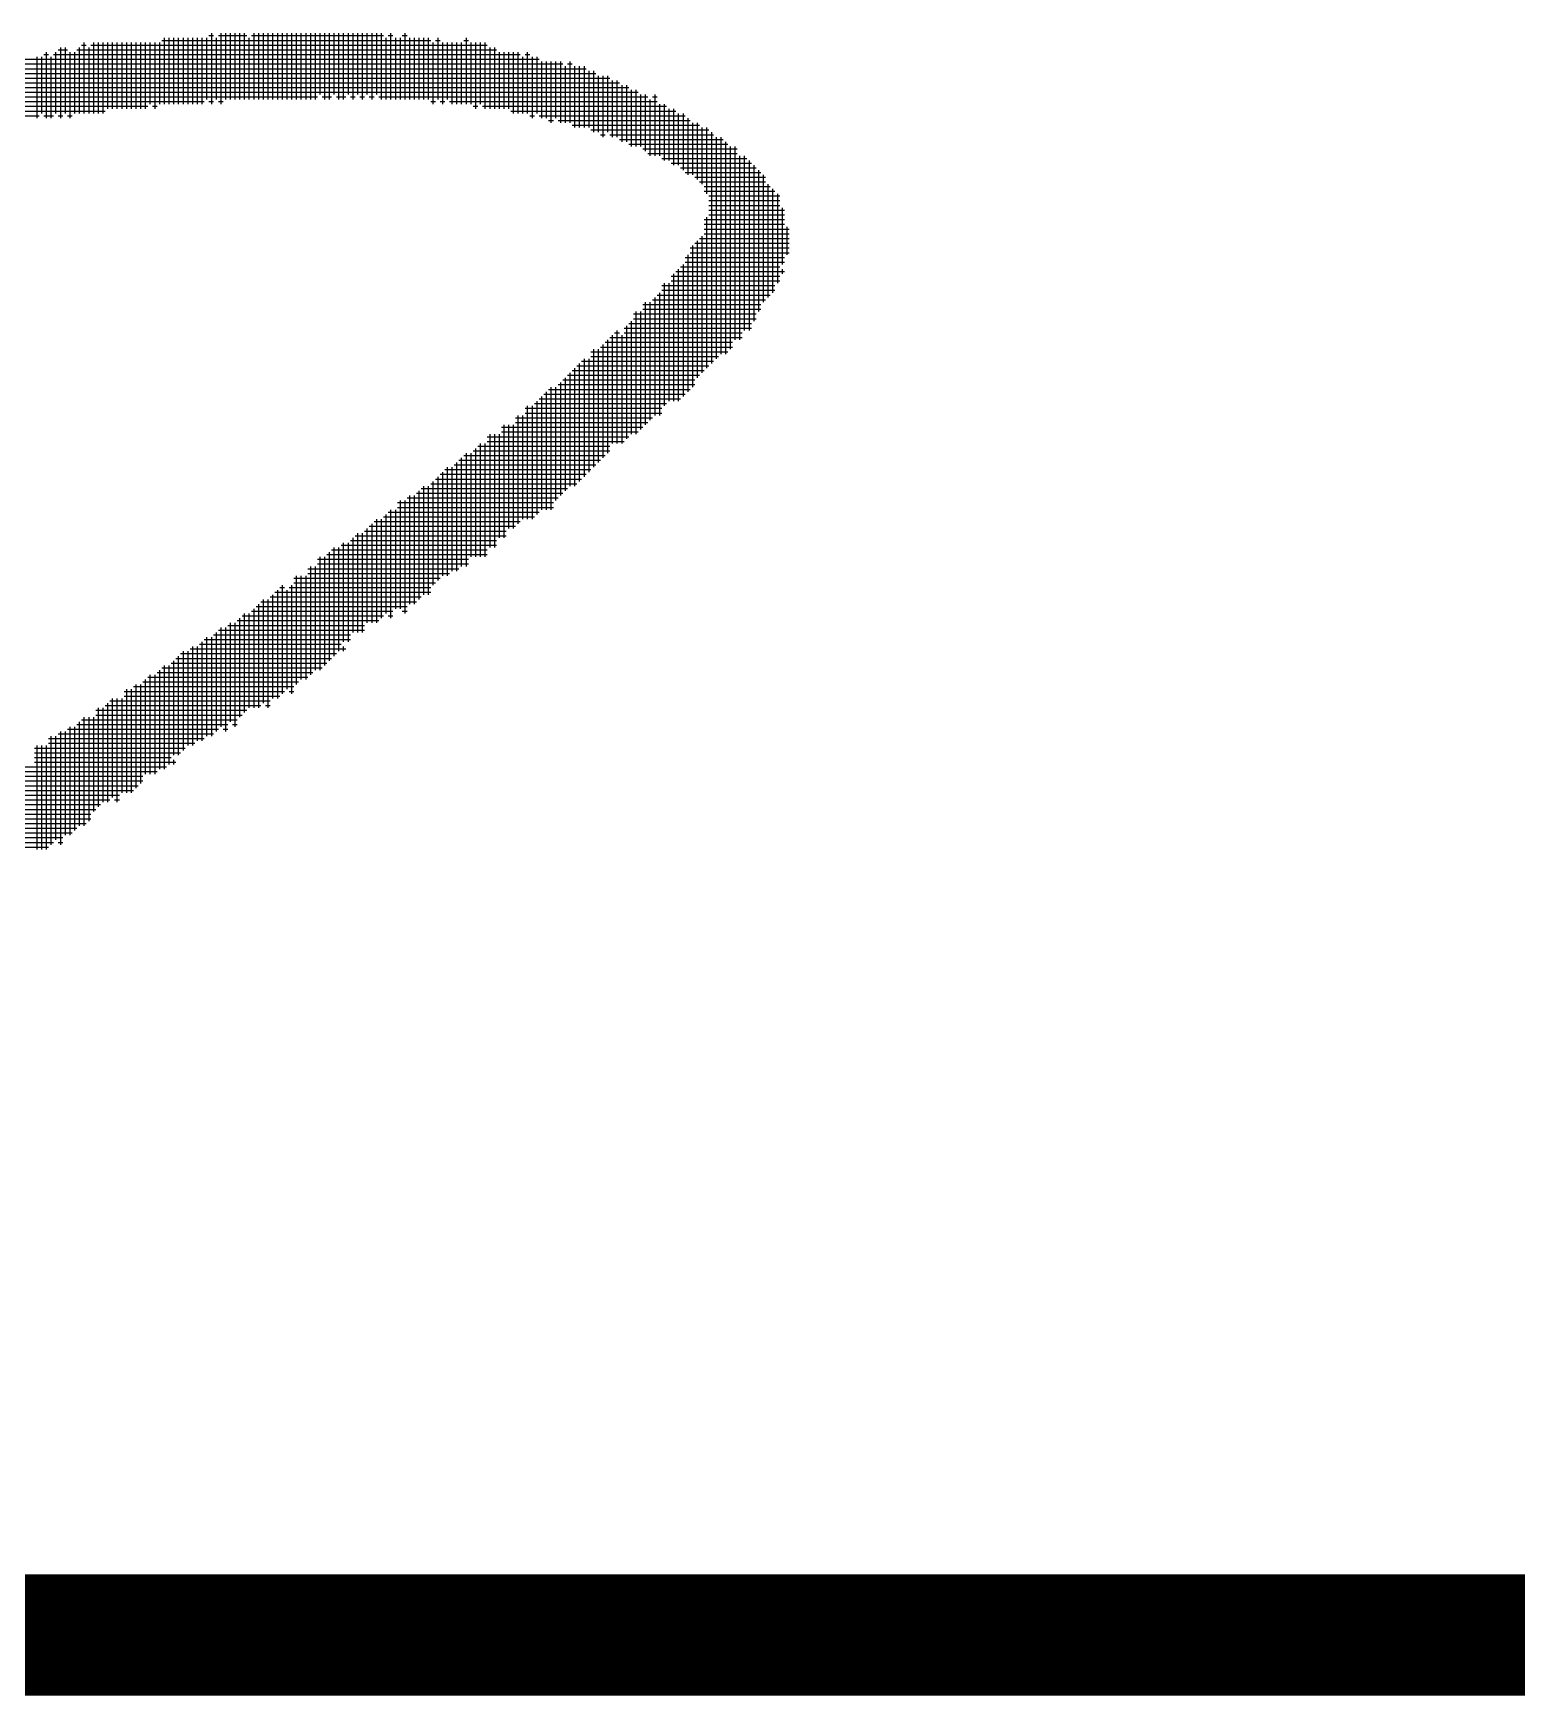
# Model space of a CAD drawing. Header units: feet. Extents: x 0 to 336400, y 0 to 237600.
# Drawn here: x 229666 to 230644, y 10360 to 11456 of the extents above; entities that cross this region are included whole.
import ezdxf
from ezdxf.enums import TextEntityAlignment as Align

# ---------------------------------------------------------------- set-up
doc = ezdxf.new("R2010")
doc.units = ezdxf.units.FT
doc.header["$LTSCALE"] = 2200
doc.header["$MEASUREMENT"] = 0
for name, color, linetype in [('CX-BORD-LIN1', 4, 'CONTINUOUS'), ('CX-BORD-LIN2', 3, 'CONTINUOUS'), ('CX-BORD-TEX2', 7, 'CONTINUOUS'), ('CX-BORD-TEX3', 6, 'CONTINUOUS'), ('CX-MISC', 2, 'CONTINUOUS')]:
    doc.layers.add(name, color=color, linetype=linetype)
doc.styles.add('TB_TEXT', font='')
doc.styles.add('TB_WBTXT', font='')
doc.styles.add('TB_WMTXT', font='')
doc.styles.get('TB_TEXT').set_extended_font_data('DotumChe')
doc.styles.get('TB_WBTXT').set_extended_font_data('Dotum')
doc.styles.get('TB_WMTXT').set_extended_font_data('DotumChe')

# ---------------------------------------------------------------- blocks, each defined once
blk = doc.blocks.new('CXBLKA1-KHCA-1')
at = {"layer": 'CX-BORD-LIN1', "const_width": 0.2}
blk.add_lwpolyline([(558, 6), (270, 6)], dxfattribs=at)
at = {"layer": 'CX-BORD-LIN1', "style": 'TB_TEXT'}
for tag, p in [('TR_RCON5', (342.3033, 33)), ('TR_RCON4', (342.3033, 27)), ('TR_RCON3', (342.3033, 21)), ('TR_RCON2', (342.3033, 15)), ('TR_RCON1', (342.3033, 9))]:
    blk.add_attdef(tag, text='', height=3.5, dxfattribs=at).set_placement(p, align=Align.MIDDLE_LEFT)
for tag, height, p in [('TR_DGN5', 3.5, (451.1185, 33)), ('TR_CHK5', 3.5, (491.1185, 33)), ('TR_RDAT5', 3.5, (317.5, 33)), ('TR_APP5', 3.5, (531.1185, 33)), ('TR_RNUM5', 3, (285.1051, 32.6366)), ('TR_DGN4', 3.5, (451.1185, 27)), ('TR_CHK4', 3.5, (491.1185, 27)), ('TR_RDAT4', 3.5, (317.5, 27)), ('TR_APP4', 3.5, (531.1185, 27)), ('TR_RNUM4', 3, (285.1051, 26.6366)), ('TR_DGN3', 3.5, (451.1185, 21)), ('TR_CHK3', 3.5, (491.1185, 21)), ('TR_RDAT3', 3.5, (317.5, 21)), ('TR_APP3', 3.5, (531.1185, 21)), ('TR_RNUM3', 3, (285.1051, 20.6366)), ('TR_DGN2', 3.5, (451.1185, 15)), ('TR_CHK2', 3.5, (491.1185, 15)), ('TR_RDAT2', 3.5, (317.5, 15)), ('TR_APP2', 3.5, (531.1185, 15)), ('TR_RNUM2', 3, (285.1051, 14.6366)), ('TR_DGN1', 3.5, (451.1185, 9)), ('TR_CHK1', 3.5, (491.1185, 9)), ('TR_RDAT1', 3.5, (317.5, 9)), ('TR_APP1', 3.5, (531.1185, 9)), ('TR_RNUM1', 3, (285.1051, 8.6366))]:
    blk.add_attdef(tag, text='', height=height, dxfattribs=at).set_placement(p, align=Align.MIDDLE_CENTER)
at = {"layer": 'CX-BORD-LIN2', "style": 'TB_TEXT'}
blk.add_attdef('TD_VERSION', text='', height=3, rotation=90, dxfattribs=at).set_placement((800.5, 48.0149), align=Align.MIDDLE_CENTER)
at = {"layer": 'CX-BORD-TEX2', "style": 'TB_WMTXT'}
for tag, height, p in [('TB_CNAME', 5, (15.3448, 531.8324)), ('TB_CSCOP', 4, (16.6346, 523.8324))]:
    blk.add_attdef(tag, text='', height=height, dxfattribs=at).set_placement(p, align=Align.BOTTOM_LEFT)
at = {"layer": 'CX-BORD-TEX2', "style": 'TB_WBTXT'}
for tag, height, p in [('TB_MTITIL', 10, (398, 533.3264)), ('TB_STITL', 7, (398, 518.3264))]:
    blk.add_attdef(tag, text='', height=height, dxfattribs=at).set_placement(p, align=Align.MIDDLE_CENTER)
at = {"layer": 'CX-BORD-TEX3', "style": 'TB_TEXT'}
for tag, height, p in [('TD_LNDST', 4.5, (215, 31.5)), ('TD_DSECT', 4.5, (605.5, 31.5)), ('TD_DDIST', 4.5, (654.5, 31.5)), ('TD_DNAME_TOP', 4.5, (755, 27.957)), ('TD_CSECT', 4.5, (605.5, 22.5)), ('TD_CDIST', 4.5, (654.5, 22.5)), ('TD_DNAME_MAIN', 4.5, (755, 21.4731)), ('TD_DNAME_BOT', 3, (755, 15.2489)), ('TD_HSCAL', 4.5, (620.8841, 13.7484)), ('TD_VSCAL', 4.5, (656.8615, 13.7484)), ('TD_CCOMP', 4.5, (215, 13.5927)), ('TD_CSTEP', 4.5, (250.744, 5.125)), ('TD_FIELD', 4.5, (180, 5.125)), ('TD_DWGNO', 4.5, (755, 5.0017)), ('TD_DWGCODE', 4.5, (637, 4.7908))]:
    blk.add_attdef(tag, text='', height=height, dxfattribs=at).set_placement(p, align=Align.MIDDLE_CENTER)
for tag, height, width, p in [('TD_DCOMP', 4.5, 0.95, (215, 22.5875)), ('TD_CNAME', 5, 0.78, (65, 7.5956))]:
    blk.add_attdef(tag, text='', height=height, dxfattribs=dict(at, width=width)).set_placement(p, align=Align.MIDDLE_CENTER)

msp = doc.modelspace()

# ---------------------------------------------------------------- linework, layer by layer
at = {"layer": 'CX-MISC'}
for p, q in [((229781.6, 11454.5), (229784.7, 11454.5)), ((229783.2, 11456.1), (229783.2, 11409.4)), ((229787.8, 11454.5), (229806.5, 11454.5)), ((229789.4, 11456.1), (229789.4, 11409.4)), ((229792.5, 11456.1), (229792.5, 11412.5)), ((229795.6, 11456.1), (229795.6, 11412.5)), ((229798.7, 11456.1), (229798.7, 11412.5)), ((229801.8, 11456.1), (229801.8, 11412.5)), ((229804.9, 11456.1), (229804.9, 11412.5)), ((229809.6, 11454.5), (229896.7, 11454.5)), ((229811.1, 11456.1), (229811.1, 11412.5)), ((229814.3, 11456.1), (229814.3, 11412.5)), ((229817.4, 11456.1), (229817.4, 11412.5)), ((229820.5, 11456.1), (229820.5, 11412.5)), ((229823.6, 11456.1), (229823.6, 11412.5)), ((229826.7, 11456.1), (229826.7, 11412.5)), ((229829.8, 11456.1), (229829.8, 11412.5)), ((229832.9, 11456.1), (229832.9, 11412.5)), ((229836, 11456.1), (229836, 11412.5)), ((229839.1, 11456.1), (229839.1, 11412.5)), ((229842.2, 11456.1), (229842.2, 11412.5)), ((229845.4, 11456.1), (229845.4, 11412.5)), ((229848.5, 11456.1), (229848.5, 11412.5)), ((229851.6, 11456.1), (229851.6, 11412.5)), ((229854.7, 11456.1), (229854.7, 11415.6)), ((229857.8, 11456.1), (229857.8, 11412.5)), ((229860.9, 11456.1), (229860.9, 11412.5)), ((229864, 11456.1), (229864, 11415.6)), ((229867.1, 11456.1), (229867.1, 11412.5)), ((229870.2, 11456.1), (229870.2, 11412.5)), ((229873.4, 11456.1), (229873.4, 11415.6)), ((229876.5, 11456.1), (229876.5, 11412.5)), ((229879.6, 11456.1), (229879.6, 11415.6)), ((229882.7, 11456.1), (229882.7, 11412.5)), ((229885.8, 11456.1), (229885.8, 11415.6)), ((229888.9, 11456.1), (229888.9, 11412.5)), ((229892, 11456.1), (229892, 11415.6)), ((229895.1, 11456.1), (229895.1, 11412.5)), ((229899.8, 11454.5), (229902.9, 11454.5)), ((229901.3, 11456.1), (229901.3, 11412.5)), ((229909.1, 11454.5), (229912.2, 11454.5)), ((229910.7, 11456.1), (229910.7, 11412.5)), ((229674.3, 11443.6), (229674.3, 11400.1)), ((229680.5, 11443.6), (229680.5, 11403.2)), ((229682.1, 11445.2), (229688.3, 11445.2)), ((229683.6, 11446.7), (229683.6, 11400.1)), ((229686.7, 11446.7), (229686.7, 11403.2)), ((229689.8, 11443.6), (229689.8, 11400.1)), ((229692.9, 11443.6), (229692.9, 11403.2)), ((229694.5, 11445.2), (229971.3, 11445.2)), ((229696.1, 11446.7), (229696.1, 11403.2)), ((229697.6, 11448.3), (229700.7, 11448.3)), ((229699.2, 11449.9), (229699.2, 11403.2)), ((229702.3, 11446.7), (229702.3, 11403.2)), ((229703.8, 11448.3), (229965.1, 11448.3)), ((229705.4, 11449.9), (229705.4, 11403.2)), ((229708.5, 11449.9), (229708.5, 11403.2)), ((229711.6, 11449.9), (229711.6, 11403.2)), ((229714.7, 11449.9), (229714.7, 11406.3)), ((229717.8, 11449.9), (229717.8, 11406.3)), ((229720.9, 11449.9), (229720.9, 11406.3)), ((229724.1, 11449.9), (229724.1, 11406.3)), ((229727.2, 11449.9), (229727.2, 11406.3)), ((229730.3, 11449.9), (229730.3, 11406.3)), ((229733.4, 11449.9), (229733.4, 11406.3)), ((229736.5, 11449.9), (229736.5, 11406.3)), ((229739.6, 11449.9), (229739.6, 11406.3)), ((229742.7, 11449.9), (229742.7, 11409.4)), ((229745.8, 11449.9), (229745.8, 11406.3)), ((229748.9, 11449.9), (229748.9, 11409.4)), ((229750.5, 11451.4), (229927.8, 11451.4)), ((229752, 11453), (229752, 11409.4)), ((229755.2, 11453), (229755.2, 11409.4)), ((229758.3, 11453), (229758.3, 11409.4)), ((229761.4, 11453), (229761.4, 11409.4)), ((229764.5, 11453), (229764.5, 11409.4)), ((229767.6, 11453), (229767.6, 11409.4)), ((229770.7, 11453), (229770.7, 11409.4)), ((229773.8, 11453), (229773.8, 11409.4)), ((229776.9, 11453), (229776.9, 11409.4)), ((229780, 11453), (229780, 11412.5)), ((229786.3, 11453), (229786.3, 11412.5)), ((229808, 11453), (229808, 11412.5)), ((229898.2, 11453), (229898.2, 11412.5)), ((229904.5, 11453), (229904.5, 11412.5)), ((229907.6, 11453), (229907.6, 11412.5)), ((229913.8, 11453), (229913.8, 11412.5)), ((229916.9, 11453), (229916.9, 11412.5)), ((229920, 11453), (229920, 11412.5)), ((229923.1, 11453), (229923.1, 11412.5)), ((229926.2, 11453), (229926.2, 11412.5)), ((229929.3, 11449.9), (229929.3, 11409.4)), ((229930.9, 11451.4), (229934, 11451.4)), ((229932.5, 11453), (229932.5, 11412.5)), ((229935.6, 11449.9), (229935.6, 11409.4)), ((229938.7, 11449.9), (229938.7, 11412.5)), ((229941.8, 11449.9), (229941.8, 11409.4)), ((229944.9, 11449.9), (229944.9, 11409.4)), ((229948, 11449.9), (229948, 11409.4)), ((229949.6, 11451.4), (229952.7, 11451.4)), ((229951.1, 11453), (229951.1, 11409.4)), ((229954.2, 11449.9), (229954.2, 11409.4)), ((229957.3, 11449.9), (229957.3, 11406.3)), ((229960.4, 11449.9), (229960.4, 11409.4)), ((229963.6, 11449.9), (229963.6, 11406.3)), ((229966.7, 11446.7), (229966.7, 11406.3)), ((229969.8, 11446.7), (229969.8, 11406.3)), ((229972.9, 11443.6), (229972.9, 11406.3)), ((229976, 11443.6), (229976, 11406.3)), ((229979.1, 11443.6), (229979.1, 11406.3)), ((229982.2, 11443.6), (229982.2, 11403.2)), ((229985.3, 11443.6), (229985.3, 11403.2)), ((229991.5, 11443.6), (229991.5, 11403.2)), ((229591.9, 11432.7), (230030.4, 11432.7)), ((229610.5, 11435.9), (230014.9, 11435.9)), ((229660.3, 11439), (229999.3, 11439)), ((229668.1, 11440.5), (229668.1, 11400.1)), ((229671.2, 11440.5), (229671.2, 11403.2)), ((229672.7, 11442.1), (229675.8, 11442.1)), ((229677.4, 11440.5), (229677.4, 11400.1)), ((229679, 11442.1), (229986.9, 11442.1)), ((229988.4, 11440.5), (229988.4, 11403.2)), ((229990, 11442.1), (229993.1, 11442.1)), ((229994.7, 11440.5), (229994.7, 11400.1)), ((229997.8, 11440.5), (229997.8, 11403.2)), ((230000.9, 11437.4), (230000.9, 11400.1)), ((230004, 11437.4), (230004, 11400.1)), ((230007.1, 11437.4), (230007.1, 11397)), ((230010.2, 11437.4), (230010.2, 11400.1)), ((230013.3, 11437.4), (230013.3, 11397)), ((230016.4, 11434.3), (230016.4, 11397)), ((230018, 11435.9), (230021.1, 11435.9)), ((230019.5, 11437.4), (230019.5, 11397)), ((230022.7, 11434.3), (230022.7, 11393.9)), ((230025.8, 11434.3), (230025.8, 11393.9)), ((230028.9, 11434.3), (230028.9, 11393.9)), ((229542.1, 11423.4), (230052.2, 11423.4)), ((229554.5, 11426.5), (230046, 11426.5)), ((229576.3, 11429.6), (230036.6, 11429.6)), ((230032, 11431.2), (230032, 11393.9)), ((230035.1, 11431.2), (230035.1, 11390.8)), ((230038.2, 11428.1), (230038.2, 11390.8)), ((230041.3, 11428.1), (230041.3, 11387.6)), ((230044.4, 11428.1), (230044.4, 11390.8)), ((230047.5, 11425), (230047.5, 11387.6)), ((230050.6, 11425), (230050.6, 11387.6)), ((230053.8, 11421.9), (230053.8, 11384.5)), ((230056.9, 11421.9), (230056.9, 11384.5)), ((229495.4, 11414.1), (229853.1, 11414.1)), ((229495.4, 11411), (229778.5, 11411)), ((229507.9, 11417.2), (230064.6, 11417.2)), ((229532.8, 11420.3), (230058.4, 11420.3)), ((229781.6, 11411), (229784.7, 11411)), ((229787.8, 11411), (229790.9, 11411)), ((229856.2, 11414.1), (229862.5, 11414.1)), ((229865.6, 11414.1), (229871.8, 11414.1)), ((229874.9, 11414.1), (229878, 11414.1)), ((229881.1, 11414.1), (229884.2, 11414.1)), ((229887.3, 11414.1), (229890.5, 11414.1)), ((229893.6, 11414.1), (230070.9, 11414.1)), ((229927.8, 11411), (229930.9, 11411)), ((229934, 11411), (229937.1, 11411)), ((229940.2, 11411), (230077.1, 11411)), ((230060, 11418.8), (230060, 11381.4)), ((230063.1, 11418.8), (230063.1, 11381.4)), ((230066.2, 11415.6), (230066.2, 11381.4)), ((230069.3, 11415.6), (230069.3, 11378.3)), ((230072.4, 11412.5), (230072.4, 11375.2)), ((230074, 11414.1), (230077.1, 11414.1)), ((230075.5, 11415.6), (230075.5, 11375.2)), ((229445.7, 11401.6), (229669.6, 11401.6)), ((229461.2, 11404.8), (229713.2, 11404.8)), ((229479.9, 11407.9), (229741.2, 11407.9)), ((229672.7, 11401.6), (229679, 11401.6)), ((229682.1, 11401.6), (229685.2, 11401.6)), ((229688.3, 11401.6), (229691.4, 11401.6)), ((229744.3, 11407.9), (229747.4, 11407.9)), ((229955.8, 11407.9), (229958.9, 11407.9)), ((229962, 11407.9), (230083.3, 11407.9)), ((229980.7, 11404.8), (230089.5, 11404.8)), ((229993.1, 11401.6), (229996.2, 11401.6)), ((229999.3, 11401.6), (230095.7, 11401.6)), ((230078.6, 11409.4), (230078.6, 11375.2)), ((230081.7, 11409.4), (230081.7, 11372.1)), ((230084.9, 11406.3), (230084.9, 11372.1)), ((230088, 11406.3), (230088, 11369)), ((230091.1, 11403.2), (230091.1, 11369)), ((230094.2, 11403.2), (230094.2, 11365.9)), ((230097.3, 11400.1), (230097.3, 11362.8)), ((230005.5, 11398.5), (230008.7, 11398.5)), ((230011.8, 11398.5), (230098.9, 11398.5)), ((230021.1, 11395.4), (230105.1, 11395.4)), ((230033.5, 11392.3), (230111.3, 11392.3)), ((230039.8, 11389.2), (230042.9, 11389.2)), ((230046, 11389.2), (230114.4, 11389.2)), ((230100.4, 11397), (230100.4, 11362.8)), ((230103.5, 11397), (230103.5, 11359.7)), ((230106.6, 11393.9), (230106.6, 11356.5)), ((230109.7, 11393.9), (230109.7, 11350.3)), ((230112.9, 11390.8), (230112.9, 11238.3)), ((230052.2, 11386.1), (230120.6, 11386.1)), ((230058.4, 11383), (230123.7, 11383)), ((230067.8, 11379.9), (230130, 11379.9)), ((230116, 11387.6), (230116, 11241.5)), ((230119.1, 11387.6), (230119.1, 11244.6)), ((230122.2, 11384.5), (230122.2, 11244.6)), ((230125.3, 11381.4), (230125.3, 11247.7)), ((230128.4, 11381.4), (230128.4, 11253.9)), ((230070.9, 11376.8), (230130, 11376.8)), ((230080.2, 11373.6), (230136.2, 11373.6)), ((230086.4, 11370.5), (230139.3, 11370.5)), ((230092.6, 11367.4), (230142.4, 11367.4)), ((230131.5, 11375.2), (230131.5, 11253.9)), ((230134.6, 11375.2), (230134.6, 11260.1)), ((230137.7, 11372.1), (230137.7, 11260.1)), ((230140.8, 11369), (230140.8, 11266.3)), ((230095.7, 11364.3), (230145.5, 11364.3)), ((230102, 11361.2), (230148.6, 11361.2)), ((230105.1, 11358.1), (230148.6, 11358.1)), ((230144, 11365.9), (230144, 11272.6)), ((230147.1, 11362.8), (230147.1, 11278.8)), ((230150.2, 11356.5), (230150.2, 11281.9)), ((230108.2, 11355), (230151.7, 11355)), ((230108.2, 11351.9), (230154.8, 11351.9)), ((230111.3, 11348.8), (230158, 11348.8)), ((230111.3, 11345.7), (230158, 11345.7)), ((230153.3, 11353.4), (230153.3, 11285)), ((230156.4, 11350.3), (230156.4, 11291.2)), ((230109.7, 11334.8), (230109.7, 11235.2)), ((230111.3, 11342.5), (230158, 11342.5)), ((230111.3, 11339.4), (230161.1, 11339.4)), ((230111.3, 11336.3), (230161.1, 11336.3)), ((230159.5, 11341), (230159.5, 11303.7)), ((230108.2, 11333.2), (230161.1, 11333.2)), ((230108.2, 11330.1), (230161.1, 11330.1)), ((230108.2, 11327), (230164.2, 11327)), ((230108.2, 11323.9), (230164.2, 11323.9)), ((230162.6, 11328.5), (230162.6, 11309.9)), ((230098.9, 11314.6), (230164.2, 11314.6)), ((230100.4, 11316.1), (230100.4, 11222.8)), ((230102, 11317.7), (230164.2, 11317.7)), ((230103.5, 11319.2), (230103.5, 11229)), ((230105.1, 11320.8), (230164.2, 11320.8)), ((230106.6, 11322.3), (230106.6, 11232.1)), ((230091.1, 11300.6), (230091.1, 11213.5)), ((230092.6, 11302.1), (230158, 11302.1)), ((230094.2, 11303.7), (230094.2, 11216.6)), ((230095.7, 11308.3), (230161.1, 11308.3)), ((230095.7, 11305.2), (230161.1, 11305.2)), ((230097.3, 11309.9), (230097.3, 11219.7)), ((230098.9, 11311.4), (230164.2, 11311.4)), ((230159.5, 11300.6), (230159.5, 11297.4)), ((230080.2, 11289.7), (230154.8, 11289.7)), ((230081.7, 11291.2), (230081.7, 11210.4)), ((230084.9, 11291.2), (230084.9, 11213.5)), ((230086.4, 11295.9), (230158, 11295.9)), ((230086.4, 11292.8), (230158, 11292.8)), ((230088, 11297.4), (230088, 11213.5)), ((230089.5, 11299), (230161.1, 11299)), ((230069.3, 11278.8), (230069.3, 11197.9)), ((230072.4, 11278.8), (230072.4, 11201)), ((230074, 11280.3), (230148.6, 11280.3)), ((230075.5, 11281.9), (230075.5, 11204.1)), ((230077.1, 11283.4), (230151.7, 11283.4)), ((230078.6, 11285), (230078.6, 11204.1)), ((230080.2, 11286.6), (230154.8, 11286.6)), ((230061.5, 11271), (230142.4, 11271)), ((230061.5, 11267.9), (230142.4, 11267.9)), ((230063.1, 11272.6), (230063.1, 11191.7)), ((230066.2, 11272.6), (230066.2, 11194.8)), ((230067.8, 11277.2), (230145.5, 11277.2)), ((230067.8, 11274.1), (230145.5, 11274.1)), ((230047.5, 11257), (230047.5, 11185.5)), ((230049.1, 11258.6), (230052.2, 11258.6)), ((230050.6, 11260.1), (230050.6, 11185.5)), ((230053.8, 11257), (230053.8, 11185.5)), ((230055.3, 11261.7), (230139.3, 11261.7)), ((230055.3, 11258.6), (230133.1, 11258.6)), ((230056.9, 11263.2), (230056.9, 11188.6)), ((230058.4, 11264.8), (230139.3, 11264.8)), ((230060, 11266.3), (230060, 11191.7)), ((230033.5, 11246.1), (230123.7, 11246.1)), ((230035.1, 11247.7), (230035.1, 11169.9)), ((230038.2, 11247.7), (230038.2, 11173)), ((230039.8, 11249.2), (230126.9, 11249.2)), ((230041.3, 11250.8), (230041.3, 11176.1)), ((230042.9, 11252.3), (230126.9, 11252.3)), ((230044.4, 11253.9), (230044.4, 11179.2)), ((230046, 11255.5), (230133.1, 11255.5)), ((230022.7, 11235.2), (230022.7, 11157.5)), ((230024.2, 11236.8), (230111.3, 11236.8)), ((230025.8, 11238.3), (230025.8, 11160.6)), ((230027.3, 11239.9), (230114.4, 11239.9)), ((230028.9, 11241.5), (230028.9, 11163.7)), ((230032, 11241.5), (230032, 11166.8)), ((230033.5, 11243), (230117.5, 11243)), ((230011.8, 11224.4), (230102, 11224.4)), ((230013.3, 11225.9), (230013.3, 11151.3)), ((230014.9, 11227.5), (230102, 11227.5)), ((230016.4, 11229), (230016.4, 11154.4)), ((230018, 11230.6), (230105.1, 11230.6)), ((230019.5, 11232.1), (230019.5, 11157.5)), ((230021.1, 11233.7), (230108.2, 11233.7)), ((229997.8, 11213.5), (229997.8, 11138.8)), ((229999.3, 11215), (230092.6, 11215)), ((230000.9, 11216.6), (230000.9, 11141.9)), ((230002.4, 11218.1), (230095.7, 11218.1)), ((230004, 11219.7), (230004, 11141.9)), ((230005.5, 11221.2), (230098.9, 11221.2)), ((230007.1, 11222.8), (230007.1, 11141.9)), ((230010.2, 11222.8), (230010.2, 11148.1)), ((229983.8, 11202.6), (230074, 11202.6)), ((229985.3, 11204.1), (229985.3, 11132.6)), ((229988.4, 11204.1), (229988.4, 11135.7)), ((229990, 11208.8), (230080.2, 11208.8)), ((229990, 11205.7), (230080.2, 11205.7)), ((229991.5, 11210.4), (229991.5, 11135.7)), ((229994.7, 11210.4), (229994.7, 11135.7)), ((229996.2, 11211.9), (230083.3, 11211.9)), ((229966.7, 11191.7), (229966.7, 11117)), ((229969.8, 11191.7), (229969.8, 11117)), ((229972.9, 11191.7), (229972.9, 11123.3)), ((229974.4, 11196.4), (230067.8, 11196.4)), ((229974.4, 11193.2), (230064.6, 11193.2)), ((229976, 11197.9), (229976, 11123.3)), ((229979.1, 11197.9), (229979.1, 11129.5)), ((229982.2, 11197.9), (229982.2, 11129.5)), ((229983.8, 11199.5), (230070.9, 11199.5)), ((229955.8, 11180.8), (230046, 11180.8)), ((229957.3, 11182.4), (229957.3, 11110.8)), ((229958.9, 11183.9), (230046, 11183.9)), ((229960.4, 11185.5), (229960.4, 11110.8)), ((229963.6, 11185.5), (229963.6, 11110.8)), ((229965.1, 11190.1), (230058.4, 11190.1)), ((229965.1, 11187), (230055.3, 11187)), ((229938.7, 11169.9), (229938.7, 11098.4)), ((229941.8, 11169.9), (229941.8, 11101.5)), ((229943.3, 11171.5), (230036.6, 11171.5)), ((229944.9, 11173), (229944.9, 11101.5)), ((229946.4, 11174.6), (230039.8, 11174.6)), ((229948, 11176.1), (229948, 11104.6)), ((229949.6, 11177.7), (230042.9, 11177.7)), ((229951.1, 11179.2), (229951.1, 11104.6)), ((229954.2, 11179.2), (229954.2, 11110.8)), ((229927.8, 11159), (230024.2, 11159)), ((229929.3, 11160.6), (229929.3, 11092.2)), ((229930.9, 11162.1), (230027.3, 11162.1)), ((229932.5, 11163.7), (229932.5, 11095.3)), ((229934, 11165.3), (230030.4, 11165.3)), ((229935.6, 11166.8), (229935.6, 11098.4)), ((229937.1, 11168.4), (230033.5, 11168.4)), ((229907.6, 11148.1), (229907.6, 11076.6)), ((229910.7, 11148.1), (229910.7, 11073.5)), ((229912.2, 11149.7), (230011.8, 11149.7)), ((229913.8, 11151.3), (229913.8, 11079.7)), ((229916.9, 11151.3), (229916.9, 11079.7)), ((229918.5, 11152.8), (230014.9, 11152.8)), ((229920, 11154.4), (229920, 11082.8)), ((229921.6, 11155.9), (230018, 11155.9)), ((229923.1, 11157.5), (229923.1, 11085.9)), ((229926.2, 11157.5), (229926.2, 11085.9)), ((229896.7, 11137.3), (229996.2, 11137.3)), ((229898.2, 11138.8), (229898.2, 11073.5)), ((229899.8, 11140.4), (229999.3, 11140.4)), ((229901.3, 11141.9), (229901.3, 11070.4)), ((229904.5, 11141.9), (229904.5, 11076.6)), ((229906, 11146.6), (230008.7, 11146.6)), ((229906, 11143.5), (230008.7, 11143.5)), ((229879.6, 11126.4), (229879.6, 11061.1)), ((229882.7, 11126.4), (229882.7, 11061.1)), ((229884.2, 11127.9), (229977.6, 11127.9)), ((229885.8, 11129.5), (229885.8, 11067.3)), ((229887.3, 11131), (229983.8, 11131)), ((229888.9, 11132.6), (229888.9, 11067.3)), ((229890.5, 11134.1), (229986.9, 11134.1)), ((229892, 11135.7), (229892, 11067.3)), ((229895.1, 11135.7), (229895.1, 11070.4)), ((229862.5, 11115.5), (229965.1, 11115.5)), ((229864, 11117), (229864, 11045.5)), ((229867.1, 11117), (229867.1, 11048.6)), ((229868.7, 11118.6), (229971.3, 11118.6)), ((229870.2, 11120.2), (229870.2, 11054.8)), ((229873.4, 11120.2), (229873.4, 11054.8)), ((229874.9, 11121.7), (229971.3, 11121.7)), ((229876.5, 11123.3), (229876.5, 11061.1)), ((229878, 11124.8), (229977.6, 11124.8)), ((229848.5, 11104.6), (229848.5, 11033.1)), ((229851.6, 11104.6), (229851.6, 11036.2)), ((229853.1, 11109.3), (229952.7, 11109.3)), ((229853.1, 11106.2), (229952.7, 11106.2)), ((229854.7, 11110.8), (229854.7, 11036.2)), ((229857.8, 11110.8), (229857.8, 11039.3)), ((229859.4, 11112.4), (229965.1, 11112.4)), ((229860.9, 11113.9), (229860.9, 11042.4)), ((229837.6, 11096.8), (229934, 11096.8)), ((229837.6, 11093.7), (229930.9, 11093.7)), ((229839.1, 11098.4), (229839.1, 11026.8)), ((229842.2, 11098.4), (229842.2, 11030)), ((229845.4, 11098.4), (229845.4, 11030)), ((229846.9, 11103), (229946.4, 11103)), ((229846.9, 11099.9), (229940.2, 11099.9)), ((229817.4, 11082.8), (229817.4, 11014.4)), ((229820.5, 11082.8), (229820.5, 11011.3)), ((229822, 11084.4), (229921.6, 11084.4)), ((229823.6, 11085.9), (229823.6, 11017.5)), ((229825.1, 11087.5), (229927.8, 11087.5)), ((229826.7, 11089), (229826.7, 11017.5)), ((229828.3, 11090.6), (229831.4, 11090.6)), ((229829.8, 11092.2), (229829.8, 11020.6)), ((229832.9, 11089), (229832.9, 11023.7)), ((229834.5, 11090.6), (229927.8, 11090.6)), ((229836, 11092.2), (229836, 11020.6)), ((229801.8, 11070.4), (229801.8, 11005.1)), ((229803.4, 11071.9), (229896.7, 11071.9)), ((229804.9, 11073.5), (229804.9, 11008.2)), ((229808, 11073.5), (229808, 11011.3)), ((229809.6, 11075.1), (229902.9, 11075.1)), ((229811.1, 11076.6), (229811.1, 11011.3)), ((229812.7, 11078.2), (229912.2, 11078.2)), ((229814.3, 11079.7), (229814.3, 11011.3)), ((229815.8, 11081.3), (229918.5, 11081.3)), ((229899.8, 11071.9), (229902.9, 11071.9)), ((229909.1, 11075.1), (229912.2, 11075.1)), ((229784.7, 11059.5), (229874.9, 11059.5)), ((229786.3, 11061.1), (229786.3, 10995.7)), ((229787.8, 11062.6), (229884.2, 11062.6)), ((229789.4, 11064.2), (229789.4, 10998.8)), ((229792.5, 11064.2), (229792.5, 10995.7)), ((229794, 11065.7), (229884.2, 11065.7)), ((229795.6, 11067.3), (229795.6, 11002)), ((229798.7, 11067.3), (229798.7, 10998.8)), ((229800.3, 11068.8), (229893.6, 11068.8)), ((229764.5, 11048.6), (229764.5, 10983.3)), ((229767.6, 11048.6), (229767.6, 10986.4)), ((229769.2, 11050.2), (229871.8, 11050.2)), ((229770.7, 11051.7), (229770.7, 10986.4)), ((229773.8, 11051.7), (229773.8, 10989.5)), ((229775.4, 11053.3), (229868.7, 11053.3)), ((229776.9, 11054.8), (229776.9, 10989.5)), ((229778.5, 11056.4), (229874.9, 11056.4)), ((229780, 11057.9), (229780, 10992.6)), ((229783.2, 11057.9), (229783.2, 10992.6)), ((229870.2, 11051.7), (229870.2, 11048.6)), ((229750.5, 11037.7), (229856.2, 11037.7)), ((229752, 11039.3), (229752, 10970.9)), ((229755.2, 11039.3), (229755.2, 10974)), ((229756.7, 11040.8), (229859.4, 11040.8)), ((229758.3, 11042.4), (229758.3, 10980.2)), ((229759.8, 11043.9), (229862.5, 11043.9)), ((229761.4, 11045.5), (229761.4, 10980.2)), ((229762.9, 11047.1), (229865.6, 11047.1)), ((229733.4, 11026.8), (229733.4, 10958.4)), ((229736.5, 11026.8), (229736.5, 10961.5)), ((229738.1, 11028.4), (229840.7, 11028.4)), ((229739.6, 11030), (229739.6, 10967.7)), ((229741.2, 11031.5), (229846.9, 11031.5)), ((229742.7, 11033.1), (229742.7, 10967.7)), ((229745.8, 11033.1), (229745.8, 10967.7)), ((229747.4, 11034.6), (229850, 11034.6)), ((229748.9, 11036.2), (229748.9, 10970.9)), ((229716.3, 11016), (229822, 11016)), ((229717.8, 11017.5), (229717.8, 10952.2)), ((229720.9, 11017.5), (229720.9, 10949.1)), ((229724.1, 11017.5), (229724.1, 10955.3)), ((229725.6, 11022.2), (229831.4, 11022.2)), ((229725.6, 11019.1), (229828.3, 11019.1)), ((229727.2, 11023.7), (229727.2, 10955.3)), ((229730.3, 11023.7), (229730.3, 10955.3)), ((229731.8, 11025.3), (229837.6, 11025.3)), ((229834.5, 11022.2), (229837.6, 11022.2)), ((229699.2, 11005.1), (229699.2, 10933.5)), ((229702.3, 11005.1), (229702.3, 10936.6)), ((229705.4, 11005.1), (229705.4, 10942.9)), ((229706.9, 11009.7), (229806.5, 11009.7)), ((229706.9, 11006.6), (229803.4, 11006.6)), ((229708.5, 11011.3), (229708.5, 10946)), ((229711.6, 11011.3), (229711.6, 10949.1)), ((229713.2, 11012.8), (229815.8, 11012.8)), ((229714.7, 11014.4), (229714.7, 10949.1)), ((229818.9, 11012.8), (229822, 11012.8)), ((229682.1, 10994.2), (229784.7, 10994.2)), ((229683.6, 10995.7), (229683.6, 10921.1)), ((229686.7, 10995.7), (229686.7, 10927.3)), ((229688.3, 10997.3), (229787.8, 10997.3)), ((229689.8, 10998.8), (229689.8, 10927.3)), ((229692.9, 10998.8), (229692.9, 10930.4)), ((229694.5, 11000.4), (229794, 11000.4)), ((229696.1, 11002), (229696.1, 10933.5)), ((229697.6, 11003.5), (229800.3, 11003.5)), ((229790.9, 10997.3), (229794, 10997.3)), ((229797.1, 11000.4), (229800.3, 11000.4)), ((229666.5, 10984.8), (229766, 10984.8)), ((229668.1, 10986.4), (229668.1, 10918)), ((229671.2, 10986.4), (229671.2, 10918)), ((229674.3, 10986.4), (229674.3, 10918)), ((229675.8, 10991.1), (229778.5, 10991.1)), ((229675.8, 10988), (229772.3, 10988)), ((229677.4, 10992.6), (229677.4, 10921.1)), ((229680.5, 10992.6), (229680.5, 10924.2)), ((229654.1, 10972.4), (229753.6, 10972.4)), ((229666.5, 10981.7), (229762.9, 10981.7)), ((229666.5, 10978.6), (229756.7, 10978.6)), ((229666.5, 10975.5), (229759.8, 10975.5)), ((229758.3, 10977.1), (229758.3, 10974)), ((229632.3, 10963.1), (229738.1, 10963.1)), ((229638.5, 10966.2), (229738.1, 10966.2)), ((229644.7, 10969.3), (229747.4, 10969.3)), ((229616.7, 10950.6), (229716.3, 10950.6)), ((229619.9, 10953.7), (229722.5, 10953.7)), ((229623, 10956.9), (229731.8, 10956.9)), ((229629.2, 10960), (229734.9, 10960)), ((229719.4, 10950.6), (229722.5, 10950.6)), ((229601.2, 10941.3), (229703.8, 10941.3)), ((229604.3, 10944.4), (229706.9, 10944.4)), ((229610.5, 10947.5), (229710.1, 10947.5)), ((229576.3, 10928.9), (229691.4, 10928.9)), ((229585.6, 10935.1), (229700.7, 10935.1)), ((229585.6, 10932), (229694.5, 10932)), ((229591.9, 10938.2), (229703.8, 10938.2)), ((229560.8, 10919.5), (229675.8, 10919.5)), ((229563.9, 10922.6), (229679, 10922.6)), ((229570.1, 10925.8), (229685.2, 10925.8)), ((229682.1, 10922.6), (229685.2, 10922.6))]:
    msp.add_line(p, q, dxfattribs=at)

# ---------------------------------------------------------------- block references
at = {"layer": 'CX-MISC', "xscale": 400, "yscale": 400, "zscale": 400}
msp.add_blockref('CXBLKA1-KHCA-1', (10000, 8000), dxfattribs=at)

doc.saveas('drawing.dxf')
